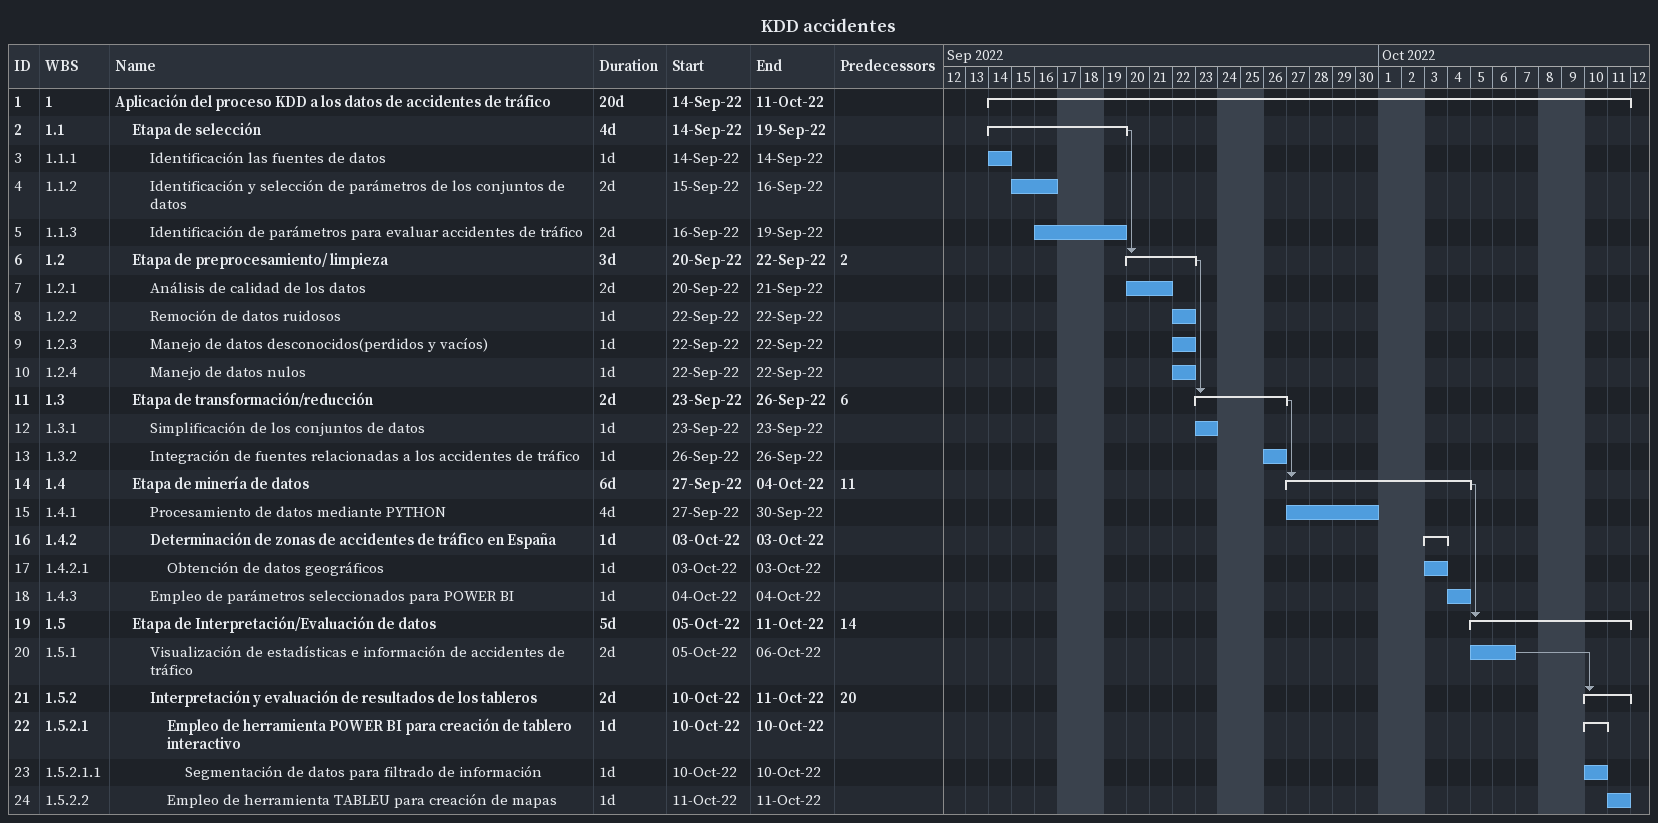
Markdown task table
KDD accidentes

| ID | WBS | Task | Duration | Start | Finish | Predecessors |
|---|---|---|---|---|---|---|
| 1 | 1 | **Aplicación del proceso KDD a los datos de accidentes de tráfico** | 20d | 2022-09-14 | 2022-10-11 |  |
| 2 | 1.1 | **Etapa de selección** | 4d | 2022-09-14 | 2022-09-19 |  |
| 3 | 1.1.1 | Identificación las fuentes de datos | 1d | 2022-09-14 | 2022-09-14 |  |
| 4 | 1.1.2 | Identificación y selección de parámetros de los conjuntos de datos | 2d | 2022-09-15 | 2022-09-16 |  |
| 5 | 1.1.3 | Identificación de parámetros para evaluar accidentes de tráfico | 2d | 2022-09-16 | 2022-09-19 |  |
| 6 | 1.2 | **Etapa de preprocesamiento/ limpieza** | 3d | 2022-09-20 | 2022-09-22 | 2 |
| 7 | 1.2.1 | Análisis de calidad de los datos | 2d | 2022-09-20 | 2022-09-21 |  |
| 8 | 1.2.2 | Remoción de datos ruidosos | 1d | 2022-09-22 | 2022-09-22 |  |
| 9 | 1.2.3 | Manejo de datos desconocidos(perdidos y vacíos) | 1d | 2022-09-22 | 2022-09-22 |  |
| 10 | 1.2.4 | Manejo de datos nulos | 1d | 2022-09-22 | 2022-09-22 |  |
| 11 | 1.3 | **Etapa de transformación/reducción** | 2d | 2022-09-23 | 2022-09-26 | 6 |
| 12 | 1.3.1 | Simplificación de los conjuntos de datos | 1d | 2022-09-23 | 2022-09-23 |  |
| 13 | 1.3.2 | Integración de fuentes relacionadas a los accidentes de tráfico | 1d | 2022-09-26 | 2022-09-26 |  |
| 14 | 1.4 | **Etapa de minería de datos** | 6d | 2022-09-27 | 2022-10-04 | 11 |
| 15 | 1.4.1 | Procesamiento de datos mediante PYTHON | 4d | 2022-09-27 | 2022-09-30 |  |
| 16 | 1.4.2 | **Determinación de zonas de accidentes de tráfico en España** | 1d | 2022-10-03 | 2022-10-03 |  |
| 17 | 1.4.2.1 | Obtención de datos geográficos | 1d | 2022-10-03 | 2022-10-03 |  |
| 18 | 1.4.3 | Empleo de parámetros seleccionados para POWER BI | 1d | 2022-10-04 | 2022-10-04 |  |
| 19 | 1.5 | **Etapa de Interpretación/Evaluación de datos** | 5d | 2022-10-05 | 2022-10-11 | 14 |
| 20 | 1.5.1 | Visualización de estadísticas e información de accidentes de tráfico | 2d | 2022-10-05 | 2022-10-06 |  |
| 21 | 1.5.2 | **Interpretación y evaluación de resultados de los tableros** | 2d | 2022-10-10 | 2022-10-11 | 20 |
| 22 | 1.5.2.1 | **Empleo de herramienta POWER BI para creación de tablero interactivo** | 1d | 2022-10-10 | 2022-10-10 |  |
| 23 | 1.5.2.1.1 | Segmentación de datos para filtrado de información | 1d | 2022-10-10 | 2022-10-10 |  |
| 24 | 1.5.2.2 | Empleo de herramienta TABLEU para creación de mapas | 1d | 2022-10-11 | 2022-10-11 |  |
